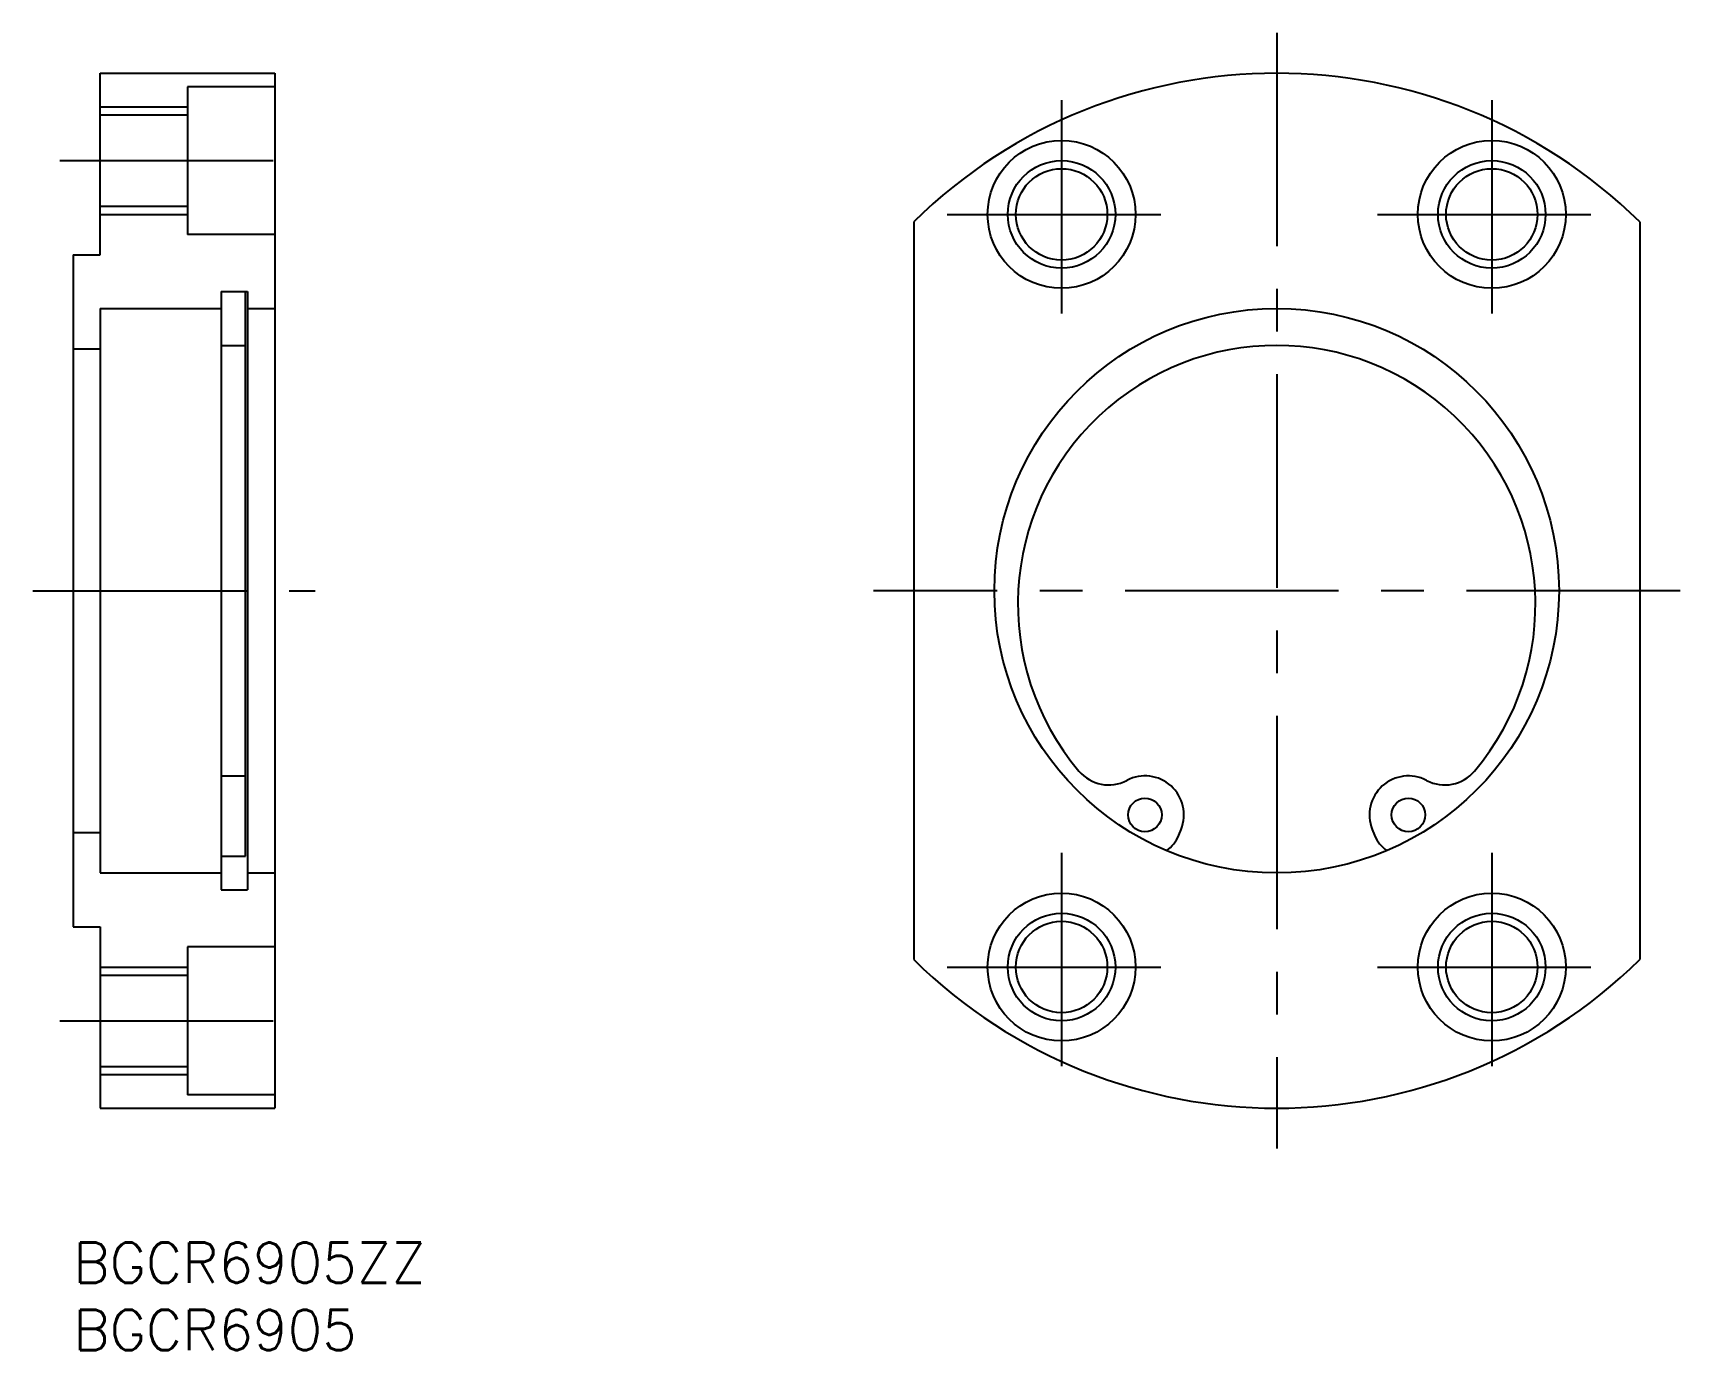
# Model space of a CAD drawing. Extents: x -3 to 120, y -8 to 90.
import ezdxf

# ---------------------------------------------------------------- set-up
doc = ezdxf.new("R2010")
doc.units = 0
doc.header["$LTSCALE"] = 0.5
doc.linetypes.add('CENTER', pattern=[50.8, 31.75, -6.35, 6.35, -6.35])
for name, color, linetype in [('MSM_CENTER', 1, 'CENTER'), ('MSM_CONTINUOUS', 7, 'CONTINUOUS'), ('MSM_NARROW', 5, 'CONTINUOUS'), ('MSM_PART_NUMBER', 7, 'CONTINUOUS')]:
    doc.layers.add(name, color=color, linetype=linetype)
doc.styles.get("Standard").update_dxf_attribs({"font": 'txt.shx', "height": 3, "bigfont": 'bigfont.shx'})

# ---------------------------------------------------------------- blocks, each defined once
blk = doc.blocks.new('*U4')
at = {"layer": 'MSM_PART_NUMBER'}
blk.add_text('BGCR6905ZZ', height=3, dxfattribs=at).set_placement((0, -3))
blk = doc.blocks.new('*U5')
at = {"layer": 'MSM_PART_NUMBER'}
blk.add_text('BGCR6905', height=3, dxfattribs=at).set_placement((0, -8))

msp = doc.modelspace()

# ---------------------------------------------------------------- linework, layer by layer
at = {"layer": 'MSM_CENTER'}
for p, q in [((89.51, 90), (89.51, 7)), ((73.51, 85), (73.51, 68)), ((105.51, 85), (105.51, 68)), ((-1, 80.5), (18, 80.5)), ((65.01, 76.5), (82.01, 76.5)), ((97.01, 76.5), (114.01, 76.5)), ((-3, 48.5), (18, 48.5)), ((119.51, 48.5), (59.51, 48.5)), ((73.51, 29), (73.51, 12)), ((105.51, 29), (105.51, 12)), ((65.01, 20.5), (82.01, 20.5)), ((97.01, 20.5), (114.01, 20.5)), ((-1, 16.5), (18, 16.5))]:
    msp.add_line(p, q, dxfattribs=at)
at = {"layer": 'MSM_CONTINUOUS'}
for p, q in [((2, 87), (15, 87)), ((2, 73.5), (2, 87)), ((15, 87), (15, 10)), ((15, 86), (8.5, 86)), ((8.5, 86), (8.5, 75)), ((2, 83.9), (8.5, 83.9)), ((2, 77.1), (8.5, 77.1)), ((15, 75), (8.5, 75)), ((62.51, 75.95), (62.51, 21.05)), ((116.51, 75.95), (116.51, 21.05)), ((0, 73.5), (0, 23.5)), ((0, 73.5), (2, 73.5)), ((11, 70.75), (11, 26.25)), ((11, 70.75, 0.88), (12.95, 70.75, 0.88)), ((12.8, 28.74, 1.25), (12.8, 70.75, 1.25)), ((12.95, 70.75), (12.95, 26.25)), ((2, 69.5), (2, 27.5)), ((2, 69.5), (11, 69.5)), ((12.95, 69.5, 0.88), (15, 69.5, 0.88)), ((0, 66.5), (2, 66.5)), ((11, 66.75, 0.88), (12.8, 66.75, 0.88)), ((11, 34.72, 0.88), (12.8, 34.72, 0.88)), ((82.23, 30.31), (82.41, 30.74)), ((96.62, 30.74), (96.79, 30.31)), ((0, 30.5), (2, 30.5)), ((11, 28.74, 0.88), (12.8, 28.74, 0.88)), ((2, 27.5), (11, 27.5)), ((12.95, 27.5, 0.88), (15, 27.5, 0.88)), ((11, 26.25, 0.88), (12.95, 26.25, 0.88)), ((0, 23.5), (2, 23.5)), ((2, 23.5), (2, 10)), ((8.5, 22), (8.5, 11)), ((15, 22), (8.5, 22)), ((2, 19.9), (8.5, 19.9)), ((2, 13.1), (8.5, 13.1)), ((2, 10), (15, 10)), ((15, 11), (8.5, 11))]:
    msp.add_line(p, q, dxfattribs=at)
for centre, radius in [((73.51, 76.5), 5.5), ((105.51, 76.5), 5.5), ((73.51, 76.5), 3.4), ((105.51, 76.5), 3.4), ((89.51, 48.5), 21), ((79.71, 31.82), 1.25), ((99.31, 31.82), 1.25), ((73.51, 20.5), 5.5), ((105.51, 20.5), 5.5), ((73.51, 20.5), 3.4), ((105.51, 20.5), 3.4)]:
    msp.add_circle(centre, radius, dxfattribs=at)
for centre, radius, start, end in [((89.51, 48.5), 38.5, 45.4687, 134.5313), ((89.51, 47.5), 19.25, 319.8252, 220.1748), ((77.02, 36.95), 2.9, 220.1748, 297.6623), ((79.71, 31.82), 2.9, 338.1911, 117.6623), ((99.31, 31.82), 2.9, 62.3377, 201.8089), ((102.01, 36.95), 2.9, 242.3377, 319.8252), ((79.91, 31.24), 2.5, 304.0128, 338.1911), ((99.11, 31.24), 2.5, 201.8089, 235.9872), ((89.51, 48.5), 38.5, 225.4687, 314.5313)]:
    msp.add_arc(centre, radius, start, end, dxfattribs=at)
at = {"layer": 'MSM_NARROW'}
for p, q in [((2, 84.5), (8.5, 84.5)), ((2, 76.5), (8.5, 76.5)), ((2, 20.5), (8.5, 20.5)), ((2, 12.5), (8.5, 12.5))]:
    msp.add_line(p, q, dxfattribs=at)
for centre in [(73.51, 76.5), (105.51, 76.5), (73.51, 20.5), (105.51, 20.5)]:
    msp.add_circle(centre, 4, dxfattribs=at)

# ---------------------------------------------------------------- block references
at = {"layer": 'MSM_CONTINUOUS'}
for name in ['*U4', '*U5']:
    msp.add_blockref(name, (0, 0), dxfattribs=at)

doc.saveas('drawing.dxf')
